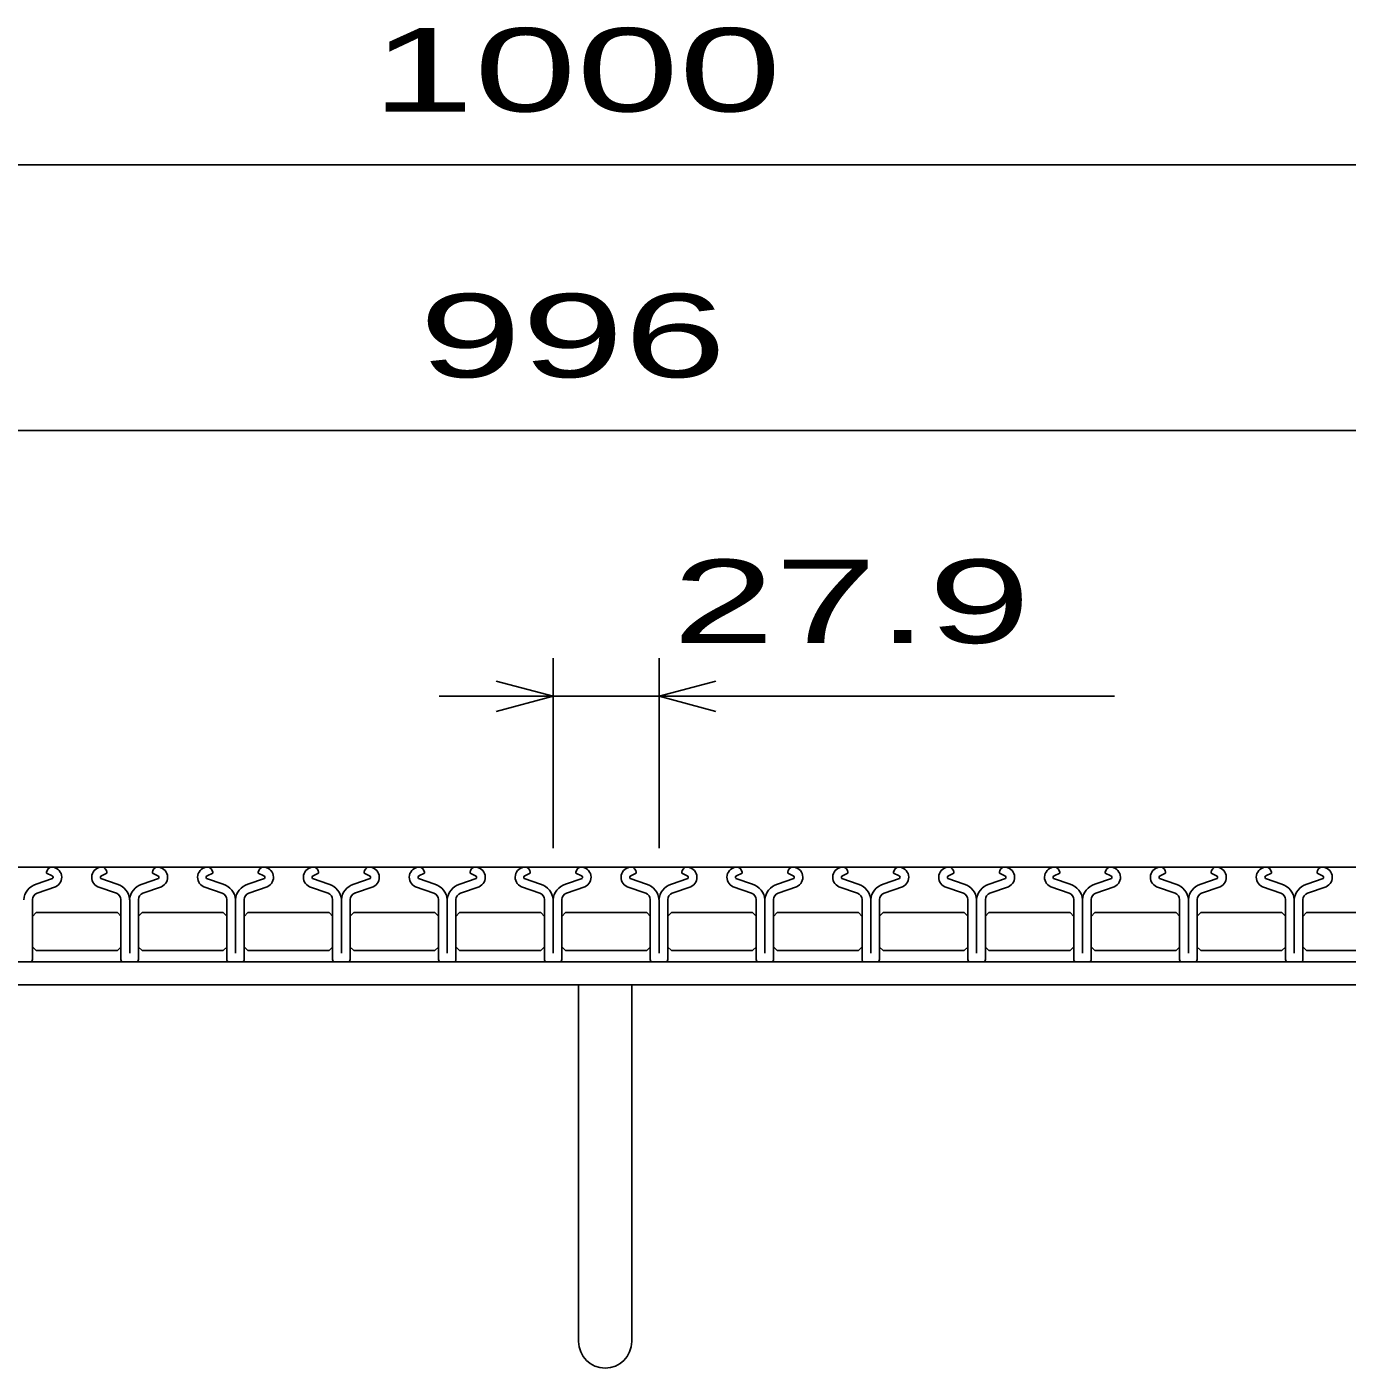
# Model space of a CAD drawing. Units: millimetres, scale not verified. Extents: x -1820 to 1724, y -1285 to 1059.
# Drawn here: x -1080.4 to -732.5, y -769 to -415.7 of the extents above; entities that cross this region are included whole.
import ezdxf
from ezdxf.enums import TextEntityAlignment as Align

# ---------------------------------------------------------------- set-up
doc = ezdxf.new("R2010")
doc.units = ezdxf.units.MM
doc.header["$LTSCALE"] = 10
for name, color, linetype, lineweight in [('16', 3, 'Continuous', 25), ('19', 6, 'Continuous', 25), ('22', 2, 'Continuous', 25)]:
    doc.layers.add(name, color=color, linetype=linetype, lineweight=lineweight)
doc.styles.add('ベクトル', font='')
doc.styles.get('ベクトル').set_extended_font_data('ベクトル')

msp = doc.modelspace()

# ---------------------------------------------------------------- linework, layer by layer
at = {"layer": '16'}
for p, q in [((-1426, -637), (-430, -637)), ((-1075.2, -638.38), (-1075.2, -638.61)), ((-1075.2, -638.61), (-1073.76, -639.31)), ((-1060.76, -639.31), (-1059.32, -638.61)), ((-1059.32, -638.61), (-1059.32, -638.38)), ((-1047.3, -638.38), (-1047.3, -638.61)), ((-1047.3, -638.61), (-1045.86, -639.31)), ((-1032.86, -639.31), (-1031.42, -638.61)), ((-1031.42, -638.61), (-1031.42, -638.38)), ((-1019.4, -638.38), (-1019.4, -638.61)), ((-1019.4, -638.61), (-1017.96, -639.31)), ((-1004.96, -639.31), (-1003.52, -638.61)), ((-1003.52, -638.61), (-1003.52, -638.38)), ((-991.5, -638.38), (-991.5, -638.61)), ((-991.5, -638.61), (-990.06, -639.31)), ((-977.06, -639.31), (-975.62, -638.61)), ((-975.62, -638.61), (-975.62, -638.38)), ((-963.6, -638.38), (-963.6, -638.61)), ((-963.6, -638.61), (-962.16, -639.31)), ((-949.16, -639.31), (-947.72, -638.61)), ((-947.72, -638.61), (-947.72, -638.38)), ((-935.7, -638.38), (-935.7, -638.61)), ((-935.7, -638.61), (-934.26, -639.31)), ((-921.26, -639.31), (-919.82, -638.61)), ((-919.82, -638.61), (-919.82, -638.38)), ((-907.8, -638.38), (-907.8, -638.61)), ((-907.8, -638.61), (-906.36, -639.31)), ((-893.36, -639.31), (-891.92, -638.61)), ((-891.92, -638.61), (-891.92, -638.38)), ((-879.9, -638.38), (-879.9, -638.61)), ((-879.9, -638.61), (-878.46, -639.31)), ((-865.46, -639.31), (-864.02, -638.61)), ((-864.02, -638.61), (-864.02, -638.38)), ((-852, -638.38), (-852, -638.61)), ((-852, -638.61), (-850.56, -639.31)), ((-837.56, -639.31), (-836.12, -638.61)), ((-836.12, -638.61), (-836.12, -638.38)), ((-824.1, -638.38), (-824.1, -638.61)), ((-824.1, -638.61), (-822.66, -639.31)), ((-809.66, -639.31), (-808.22, -638.61)), ((-808.22, -638.61), (-808.22, -638.38)), ((-796.2, -638.38), (-796.2, -638.61)), ((-796.2, -638.61), (-794.76, -639.31)), ((-781.76, -639.31), (-780.32, -638.61)), ((-780.32, -638.61), (-780.32, -638.38)), ((-768.3, -638.38), (-768.3, -638.61)), ((-768.3, -638.61), (-766.86, -639.31)), ((-753.86, -639.31), (-752.42, -638.61)), ((-752.42, -638.61), (-752.42, -638.38)), ((-740.4, -638.38), (-740.4, -638.61)), ((-740.4, -638.61), (-738.96, -639.31)), ((-1073.6, -640.01), (-1077.92, -641.53)), ((-1077.71, -643.89), (-1072.84, -642.18)), ((-1061.68, -642.18), (-1056.81, -643.89)), ((-1056.6, -641.53), (-1060.92, -640.01)), ((-1045.7, -640.01), (-1050.02, -641.53)), ((-1049.81, -643.89), (-1044.94, -642.18)), ((-1033.78, -642.18), (-1028.91, -643.89)), ((-1028.7, -641.53), (-1033.02, -640.01)), ((-1017.8, -640.01), (-1022.12, -641.53)), ((-1021.91, -643.89), (-1017.04, -642.18)), ((-1005.88, -642.18), (-1001.01, -643.89)), ((-1000.8, -641.53), (-1005.12, -640.01)), ((-989.9, -640.01), (-994.22, -641.53)), ((-994.01, -643.89), (-989.14, -642.18)), ((-977.98, -642.18), (-973.11, -643.89)), ((-972.9, -641.53), (-977.22, -640.01)), ((-962, -640.01), (-966.32, -641.53)), ((-966.11, -643.89), (-961.24, -642.18)), ((-950.08, -642.18), (-945.21, -643.89)), ((-945, -641.53), (-949.32, -640.01)), ((-934.1, -640.01), (-938.42, -641.53)), ((-938.21, -643.89), (-933.34, -642.18)), ((-922.18, -642.18), (-917.31, -643.89)), ((-917.1, -641.53), (-921.42, -640.01)), ((-906.2, -640.01), (-910.52, -641.53)), ((-910.31, -643.89), (-905.44, -642.18)), ((-894.28, -642.18), (-889.41, -643.89)), ((-889.2, -641.53), (-893.52, -640.01)), ((-878.3, -640.01), (-882.62, -641.53)), ((-882.41, -643.89), (-877.54, -642.18)), ((-866.38, -642.18), (-861.51, -643.89)), ((-861.3, -641.53), (-865.62, -640.01)), ((-850.4, -640.01), (-854.72, -641.53)), ((-854.51, -643.89), (-849.64, -642.18)), ((-838.48, -642.18), (-833.61, -643.89)), ((-833.4, -641.53), (-837.72, -640.01)), ((-822.5, -640.01), (-826.82, -641.53)), ((-826.61, -643.89), (-821.74, -642.18)), ((-810.58, -642.18), (-805.71, -643.89)), ((-805.5, -641.53), (-809.82, -640.01)), ((-794.6, -640.01), (-798.92, -641.53)), ((-798.71, -643.89), (-793.84, -642.18)), ((-782.68, -642.18), (-777.81, -643.89)), ((-777.6, -641.53), (-781.92, -640.01)), ((-766.7, -640.01), (-771.02, -641.53)), ((-770.81, -643.89), (-765.94, -642.18)), ((-754.78, -642.18), (-749.91, -643.89)), ((-749.7, -641.53), (-754.02, -640.01)), ((-738.8, -640.01), (-743.12, -641.53)), ((-742.91, -643.89), (-738.04, -642.18)), ((-1078.91, -661.31), (-1078.91, -645.59)), ((-1055.61, -645.59), (-1055.61, -661.31)), ((-1053.3, -659.71), (-1053.3, -645.64)), ((-1051.01, -661.31), (-1051.01, -645.59)), ((-1027.71, -645.59), (-1027.71, -661.31)), ((-1025.4, -659.71), (-1025.4, -645.64)), ((-1023.11, -661.31), (-1023.11, -645.59)), ((-999.81, -645.59), (-999.81, -661.31)), ((-997.5, -659.71), (-997.5, -645.64)), ((-995.21, -661.31), (-995.21, -645.59)), ((-971.91, -645.59), (-971.91, -661.31)), ((-969.6, -659.71), (-969.6, -645.64)), ((-967.31, -661.31), (-967.31, -645.59)), ((-944.01, -645.59), (-944.01, -661.31)), ((-941.7, -659.71), (-941.7, -645.64)), ((-939.41, -661.31), (-939.41, -645.59)), ((-916.11, -645.59), (-916.11, -661.31)), ((-913.8, -659.71), (-913.8, -645.64)), ((-911.51, -661.31), (-911.51, -645.59)), ((-888.21, -645.59), (-888.21, -661.31)), ((-885.9, -659.71), (-885.9, -645.64)), ((-883.61, -661.31), (-883.61, -645.59)), ((-860.31, -645.59), (-860.31, -661.31)), ((-858, -659.71), (-858, -645.64)), ((-855.71, -661.31), (-855.71, -645.59)), ((-832.41, -645.59), (-832.41, -661.31)), ((-830.1, -659.71), (-830.1, -645.64)), ((-827.81, -661.31), (-827.81, -645.59)), ((-804.51, -645.59), (-804.51, -661.31)), ((-802.2, -659.71), (-802.2, -645.64)), ((-799.91, -661.31), (-799.91, -645.59)), ((-776.61, -645.59), (-776.61, -661.31)), ((-774.3, -659.71), (-774.3, -645.64)), ((-772.01, -661.31), (-772.01, -645.59)), ((-748.71, -645.59), (-748.71, -661.31)), ((-746.4, -659.71), (-746.4, -645.64)), ((-744.11, -661.31), (-744.11, -645.59)), ((-1078.95, -650), (-1077.95, -649)), ((-1077.95, -649), (-1056.55, -649)), ((-1056.55, -649), (-1055.55, -650)), ((-1051.05, -650), (-1050.05, -649)), ((-1050.05, -649), (-1028.65, -649)), ((-1028.65, -649), (-1027.65, -650)), ((-1023.15, -650), (-1022.15, -649)), ((-1022.15, -649), (-1000.75, -649)), ((-1000.75, -649), (-999.75, -650)), ((-995.25, -650), (-994.25, -649)), ((-994.25, -649), (-972.85, -649)), ((-972.85, -649), (-971.85, -650)), ((-967.35, -650), (-966.35, -649)), ((-966.35, -649), (-944.95, -649)), ((-944.95, -649), (-943.95, -650)), ((-939.45, -650), (-938.45, -649)), ((-938.45, -649), (-917.05, -649)), ((-917.05, -649), (-916.05, -650)), ((-911.55, -650), (-910.55, -649)), ((-910.55, -649), (-889.15, -649)), ((-889.15, -649), (-888.15, -650)), ((-883.65, -650), (-882.65, -649)), ((-882.65, -649), (-861.25, -649)), ((-861.25, -649), (-860.25, -650)), ((-855.75, -650), (-854.75, -649)), ((-854.75, -649), (-833.35, -649)), ((-833.35, -649), (-832.35, -650)), ((-827.85, -650), (-826.85, -649)), ((-826.85, -649), (-805.45, -649)), ((-805.45, -649), (-804.45, -650)), ((-799.95, -650), (-798.95, -649)), ((-798.95, -649), (-777.55, -649)), ((-777.55, -649), (-776.55, -650)), ((-772.05, -650), (-771.05, -649)), ((-771.05, -649), (-749.65, -649)), ((-749.65, -649), (-748.65, -650)), ((-744.15, -650), (-743.15, -649)), ((-743.15, -649), (-721.75, -649)), ((-1077.95, -659), (-1078.95, -658)), ((-1056.55, -659), (-1077.95, -659)), ((-1055.55, -658), (-1056.55, -659)), ((-1050.05, -659), (-1051.05, -658)), ((-1028.65, -659), (-1050.05, -659)), ((-1027.65, -658), (-1028.65, -659)), ((-1022.15, -659), (-1023.15, -658)), ((-1000.75, -659), (-1022.15, -659)), ((-999.75, -658), (-1000.75, -659)), ((-994.25, -659), (-995.25, -658)), ((-972.85, -659), (-994.25, -659)), ((-971.85, -658), (-972.85, -659)), ((-966.35, -659), (-967.35, -658)), ((-944.95, -659), (-966.35, -659)), ((-943.95, -658), (-944.95, -659)), ((-938.45, -659), (-939.45, -658)), ((-917.05, -659), (-938.45, -659)), ((-916.05, -658), (-917.05, -659)), ((-910.55, -659), (-911.55, -658)), ((-889.15, -659), (-910.55, -659)), ((-888.15, -658), (-889.15, -659)), ((-882.65, -659), (-883.65, -658)), ((-861.25, -659), (-882.65, -659)), ((-860.25, -658), (-861.25, -659)), ((-854.75, -659), (-855.75, -658)), ((-833.35, -659), (-854.75, -659)), ((-832.35, -658), (-833.35, -659)), ((-826.85, -659), (-827.85, -658)), ((-805.45, -659), (-826.85, -659)), ((-804.45, -658), (-805.45, -659)), ((-798.95, -659), (-799.95, -658)), ((-777.55, -659), (-798.95, -659)), ((-776.55, -658), (-777.55, -659)), ((-771.05, -659), (-772.05, -658)), ((-749.65, -659), (-771.05, -659)), ((-748.65, -658), (-749.65, -659)), ((-743.15, -659), (-744.15, -658)), ((-721.75, -659), (-743.15, -659)), ((-1426, -662), (-430, -662)), ((-1082.81, -662.01), (-1079.61, -662.01)), ((-1054.91, -662.01), (-1051.71, -662.01)), ((-1027.01, -662.01), (-1023.81, -662.01)), ((-999.11, -662.01), (-995.91, -662.01)), ((-971.21, -662.01), (-968.01, -662.01)), ((-943.31, -662.01), (-940.11, -662.01)), ((-915.41, -662.01), (-912.21, -662.01)), ((-887.51, -662.01), (-884.31, -662.01)), ((-859.61, -662.01), (-856.41, -662.01)), ((-831.71, -662.01), (-828.51, -662.01)), ((-803.81, -662.01), (-800.61, -662.01)), ((-775.91, -662.01), (-772.71, -662.01)), ((-748.01, -662.01), (-744.81, -662.01))]:
    msp.add_line(p, q, dxfattribs=at)
for centre, radius, start, end in [((-1073.75, -638.45), 1.45, 94.45, 177.5), ((-1073.91, -639.7), 2.7, 293.32, 89.02), ((-1073.93, -639.72), 0.44, 317.67, 68.09), ((-1060.61, -639.7), 2.7, 90.98, 246.68), ((-1060.59, -639.72), 0.44, 111.91, 222.33), ((-1060.77, -638.45), 1.45, 2.5, 85.55), ((-1045.85, -638.45), 1.45, 94.45, 177.5), ((-1046.01, -639.7), 2.7, 293.32, 89.02), ((-1046.03, -639.72), 0.44, 317.67, 68.09), ((-1032.71, -639.7), 2.7, 90.98, 246.68), ((-1032.69, -639.72), 0.44, 111.91, 222.33), ((-1032.87, -638.45), 1.45, 2.5, 85.55), ((-1017.95, -638.45), 1.45, 94.45, 177.5), ((-1018.11, -639.7), 2.7, 293.32, 89.02), ((-1018.13, -639.72), 0.44, 317.67, 68.09), ((-1004.81, -639.7), 2.7, 90.98, 246.68), ((-1004.79, -639.72), 0.44, 111.91, 222.33), ((-1004.97, -638.45), 1.45, 2.5, 85.55), ((-990.05, -638.45), 1.45, 94.45, 177.5), ((-990.21, -639.7), 2.7, 293.32, 89.02), ((-990.23, -639.72), 0.44, 317.67, 68.09), ((-976.91, -639.7), 2.7, 90.98, 246.68), ((-976.89, -639.72), 0.44, 111.91, 222.33), ((-977.07, -638.45), 1.45, 2.5, 85.55), ((-962.15, -638.45), 1.45, 94.45, 177.5), ((-962.31, -639.7), 2.7, 293.32, 89.02), ((-962.33, -639.72), 0.44, 317.67, 68.09), ((-949.01, -639.7), 2.7, 90.98, 246.68), ((-948.99, -639.72), 0.44, 111.91, 222.33), ((-949.17, -638.45), 1.45, 2.5, 85.55), ((-934.25, -638.45), 1.45, 94.45, 177.5), ((-934.41, -639.7), 2.7, 293.32, 89.02), ((-934.43, -639.72), 0.44, 317.67, 68.09), ((-921.11, -639.7), 2.7, 90.98, 246.68), ((-921.09, -639.72), 0.44, 111.91, 222.33), ((-921.27, -638.45), 1.45, 2.5, 85.55), ((-906.35, -638.45), 1.45, 94.45, 177.5), ((-906.51, -639.7), 2.7, 293.32, 89.02), ((-906.53, -639.72), 0.44, 317.67, 68.09), ((-893.21, -639.7), 2.7, 90.98, 246.68), ((-893.19, -639.72), 0.44, 111.91, 222.33), ((-893.37, -638.45), 1.45, 2.5, 85.55), ((-878.45, -638.45), 1.45, 94.45, 177.5), ((-878.61, -639.7), 2.7, 293.32, 89.02), ((-878.63, -639.72), 0.44, 317.67, 68.09), ((-865.31, -639.7), 2.7, 90.98, 246.68), ((-865.29, -639.72), 0.44, 111.91, 222.33), ((-865.47, -638.45), 1.45, 2.5, 85.55), ((-850.55, -638.45), 1.45, 94.45, 177.5), ((-850.71, -639.7), 2.7, 293.32, 89.02), ((-850.73, -639.72), 0.44, 317.67, 68.09), ((-837.41, -639.7), 2.7, 90.98, 246.68), ((-837.39, -639.72), 0.44, 111.91, 222.33), ((-837.57, -638.45), 1.45, 2.5, 85.55), ((-822.65, -638.45), 1.45, 94.45, 177.5), ((-822.81, -639.7), 2.7, 293.32, 89.02), ((-822.83, -639.72), 0.44, 317.67, 68.09), ((-809.51, -639.7), 2.7, 90.98, 246.68), ((-809.49, -639.72), 0.44, 111.91, 222.33), ((-809.67, -638.45), 1.45, 2.5, 85.55), ((-794.75, -638.45), 1.45, 94.45, 177.5), ((-794.91, -639.7), 2.7, 293.32, 89.02), ((-794.93, -639.72), 0.44, 317.67, 68.09), ((-781.61, -639.7), 2.7, 90.98, 246.68), ((-781.59, -639.72), 0.44, 111.91, 222.33), ((-781.77, -638.45), 1.45, 2.5, 85.55), ((-766.85, -638.45), 1.45, 94.45, 177.5), ((-767.01, -639.7), 2.7, 293.32, 89.02), ((-767.03, -639.72), 0.44, 317.67, 68.09), ((-753.71, -639.7), 2.7, 90.98, 246.68), ((-753.69, -639.72), 0.44, 111.91, 222.33), ((-753.87, -638.45), 1.45, 2.5, 85.55), ((-738.95, -638.45), 1.45, 94.45, 177.5), ((-739.11, -639.7), 2.7, 293.32, 89.02), ((-739.13, -639.72), 0.44, 317.67, 68.09), ((-1076.63, -645.94), 4.6, 106.3, 176.22), ((-1057.89, -645.94), 4.6, 3.78, 73.7), ((-1048.73, -645.94), 4.6, 106.3, 176.22), ((-1029.99, -645.94), 4.6, 3.78, 73.7), ((-1020.83, -645.94), 4.6, 106.3, 176.22), ((-1002.09, -645.94), 4.6, 3.78, 73.7), ((-992.93, -645.94), 4.6, 106.3, 176.22), ((-974.19, -645.94), 4.6, 3.78, 73.7), ((-965.03, -645.94), 4.6, 106.3, 176.22), ((-946.29, -645.94), 4.6, 3.78, 73.7), ((-937.13, -645.94), 4.6, 106.3, 176.22), ((-918.39, -645.94), 4.6, 3.78, 73.7), ((-909.23, -645.94), 4.6, 106.3, 176.22), ((-890.49, -645.94), 4.6, 3.78, 73.7), ((-881.33, -645.94), 4.6, 106.3, 176.22), ((-862.59, -645.94), 4.6, 3.78, 73.7), ((-853.43, -645.94), 4.6, 106.3, 176.22), ((-834.69, -645.94), 4.6, 3.78, 73.7), ((-825.53, -645.94), 4.6, 106.3, 176.22), ((-806.79, -645.94), 4.6, 3.78, 73.7), ((-797.63, -645.94), 4.6, 106.3, 176.22), ((-778.89, -645.94), 4.6, 3.78, 73.7), ((-769.73, -645.94), 4.6, 106.3, 176.22), ((-750.99, -645.94), 4.6, 3.78, 73.7), ((-741.83, -645.94), 4.6, 106.3, 176.22), ((-1077.11, -645.59), 1.8, 109.42, 180), ((-1057.41, -645.59), 1.8, 0, 70.58), ((-1049.21, -645.59), 1.8, 109.42, 180), ((-1029.51, -645.59), 1.8, 0, 70.58), ((-1021.31, -645.59), 1.8, 109.42, 180), ((-1001.61, -645.59), 1.8, 0, 70.58), ((-993.41, -645.59), 1.8, 109.42, 180), ((-973.71, -645.59), 1.8, 0, 70.58), ((-965.51, -645.59), 1.8, 109.42, 180), ((-945.81, -645.59), 1.8, 0, 70.58), ((-937.61, -645.59), 1.8, 109.42, 180), ((-917.91, -645.59), 1.8, 0, 70.58), ((-909.71, -645.59), 1.8, 109.42, 180), ((-890.01, -645.59), 1.8, 0, 70.58), ((-881.81, -645.59), 1.8, 109.42, 180), ((-862.11, -645.59), 1.8, 0, 70.58), ((-853.91, -645.59), 1.8, 109.42, 180), ((-834.21, -645.59), 1.8, 0, 70.58), ((-826.01, -645.59), 1.8, 109.42, 180), ((-806.31, -645.59), 1.8, 0, 70.58), ((-798.11, -645.59), 1.8, 109.42, 180), ((-778.41, -645.59), 1.8, 0, 70.58), ((-770.21, -645.59), 1.8, 109.42, 180), ((-750.51, -645.59), 1.8, 0, 70.58), ((-742.31, -645.59), 1.8, 109.42, 180), ((-1079.61, -661.31), 0.7, 270, 0), ((-1054.91, -661.31), 0.7, 180, 270), ((-1051.71, -661.31), 0.7, 270, 0), ((-1027.01, -661.31), 0.7, 180, 270), ((-1023.81, -661.31), 0.7, 270, 0), ((-999.11, -661.31), 0.7, 180, 270), ((-995.91, -661.31), 0.7, 270, 0), ((-971.21, -661.31), 0.7, 180, 270), ((-968.01, -661.31), 0.7, 270, 0), ((-943.31, -661.31), 0.7, 180, 270), ((-940.11, -661.31), 0.7, 270, 0), ((-915.41, -661.31), 0.7, 180, 270), ((-912.21, -661.31), 0.7, 270, 0), ((-887.51, -661.31), 0.7, 180, 270), ((-884.31, -661.31), 0.7, 270, 0), ((-859.61, -661.31), 0.7, 180, 270), ((-856.41, -661.31), 0.7, 270, 0), ((-831.71, -661.31), 0.7, 180, 270), ((-828.51, -661.31), 0.7, 270, 0), ((-803.81, -661.31), 0.7, 180, 270), ((-800.61, -661.31), 0.7, 270, 0), ((-775.91, -661.31), 0.7, 180, 270), ((-772.71, -661.31), 0.7, 270, 0), ((-748.01, -661.31), 0.7, 180, 270), ((-744.81, -661.31), 0.7, 270, 0)]:
    msp.add_arc(centre, radius, start, end, dxfattribs=at)
at = {"layer": '19'}
for p, q in [((-1428, -662), (-428, -662)), ((-428, -668), (-1428, -668)), ((-935, -668), (-935, -762)), ((-921, -762), (-921, -668))]:
    msp.add_line(p, q, dxfattribs=at)
msp.add_arc((-928, -762), 7, 180, 0, dxfattribs=at)
at = {"layer": '22', "color": 4}
for p, q in [((-1428, -452), (-428, -452)), ((-1426, -522), (-430, -522)), ((-941.7, -632), (-941.7, -582)), ((-913.8, -582), (-913.8, -632)), ((-941.7, -592), (-956.7, -588)), ((-913.8, -592), (-898.8, -588)), ((-941.7, -592), (-971.7, -592)), ((-956.7, -596), (-941.7, -592)), ((-941.7, -592), (-913.8, -592)), ((-898.8, -596), (-913.8, -592)), ((-913.8, -592), (-793.8, -592))]:
    msp.add_line(p, q, dxfattribs=at)

# ---------------------------------------------------------------- texts
at = {"layer": '22', "style": 'ベクトル', "width": 1.65}
for s, p in [(' 1000 ', (-1003, -427)), (' 996 ', (-990.5, -497)), (' 27.9 ', (-923.8, -567))]:
    msp.add_text(s, height=21.99, dxfattribs=at).set_placement(p, align=Align.MIDDLE_LEFT)

doc.saveas('drawing.dxf')
